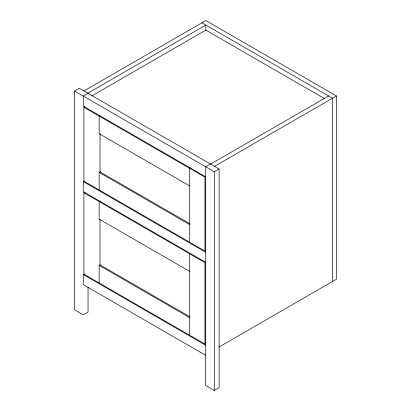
<?xml version="1.0" encoding="UTF-8"?>
<svg xmlns="http://www.w3.org/2000/svg" width="411" height="411" viewBox="0 0 411 411"><rect width="100%" height="100%" fill="white"/><g stroke="black" fill="none" stroke-linecap="round" stroke-linejoin="round"><path stroke-width="0.62" d="M88.052 287.006L88.052 312.021L83.263 314.785L74.555 309.76L74.555 91.062L79.344 88.293L219.104 168.988L219.104 387.686L214.316 390.45L205.608 385.42L205.608 166.722L210.396 163.958M83.916 90.934L205.829 20.55L336.445 95.963L336.445 279.218L218.965 347.043M87.836 93.199L205.829 25.076L205.829 30.84M88.052 93.323L83.263 96.087L83.263 106.141L205.608 176.781M91.71 95.984L205.829 30.101L324.721 98.743M83.916 107.276L204.955 177.156L204.955 251.059L83.916 181.179L83.916 107.276L84.979 106.66M100.217 115.46L99.154 116.072L99.154 133.667L189.718 185.957M205.608 262.249L83.263 191.613L83.263 181.554L84.327 180.943M99.154 189.98L99.154 172.379L100.752 171.459M83.916 192.744L204.955 262.624L204.955 344.069L83.916 274.188L83.916 192.744L84.979 192.127M100.217 200.928L99.154 201.539L99.154 219.135L189.718 271.424M190.781 167.745L189.718 168.356L189.718 242.264M210.617 164.087L328.61 95.963M214.537 166.347L336.445 95.963M74.555 91.062L214.316 171.752L219.104 168.988M205.608 355.258L83.263 284.623L83.263 274.569L84.327 273.952M99.154 282.989L99.154 265.393L100.217 264.776M201.909 22.811L332.525 98.224L332.525 281.478M190.031 223.841L100.027 171.88L100.027 133.801M99.154 172.379L189.718 224.668M83.263 181.554L205.608 252.195M190.031 316.855L100.027 264.89L100.027 219.269M99.154 265.393L189.718 317.677M83.263 274.569L205.608 345.204M214.316 171.752L214.316 390.45M189.718 253.828L189.718 335.273"/></g></svg>
